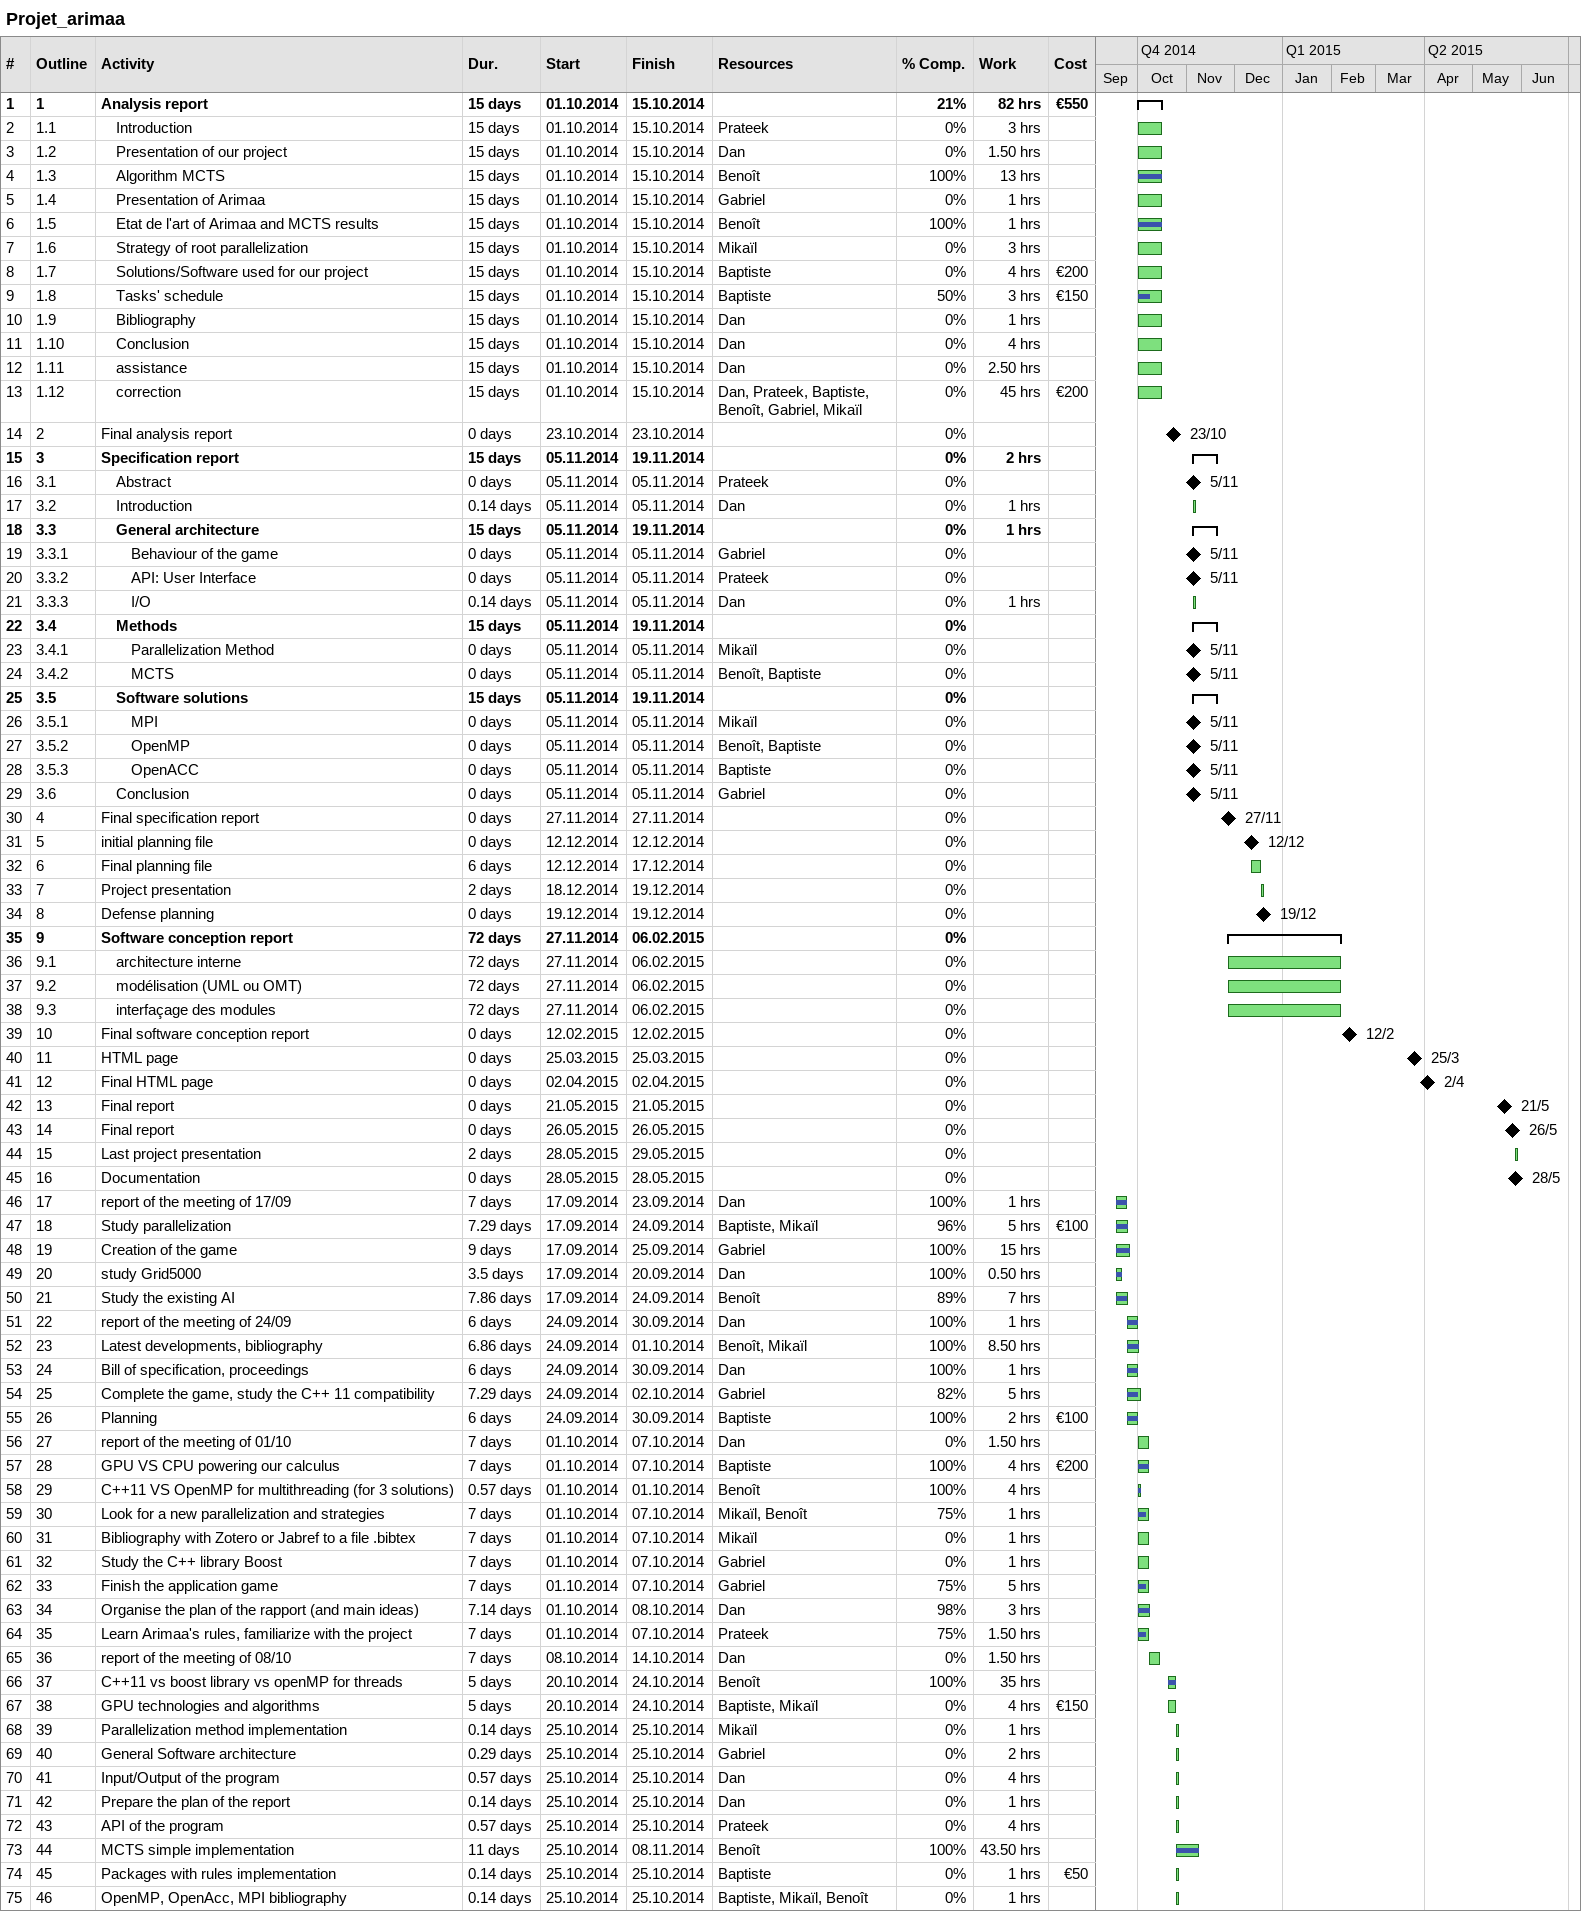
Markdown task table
Projet_arimaa

| ID | WBS | Task | Duration | Start | Finish | Resources | % complete | Work (h) | Cost (€) |
|---|---|---|---|---|---|---|---|---|---|
| 1 | 1 | **Analysis report** | 15d | 2014-10-01 | 2014-10-15 |  | 21 | 82 | 550 |
| 2 | 1.1 | Introduction | 15d | 2014-10-01 | 2014-10-15 | Prateek | 0 | 3 |  |
| 3 | 1.2 | Presentation of our project | 15d | 2014-10-01 | 2014-10-15 | Dan | 0 | 1.50 |  |
| 4 | 1.3 | Algorithm MCTS | 15d | 2014-10-01 | 2014-10-15 | Benoît | 100 | 13 |  |
| 5 | 1.4 | Presentation of Arimaa | 15d | 2014-10-01 | 2014-10-15 | Gabriel | 0 | 1 |  |
| 6 | 1.5 | Etat de l'art of Arimaa and MCTS results | 15d | 2014-10-01 | 2014-10-15 | Benoît | 100 | 1 |  |
| 7 | 1.6 | Strategy of root parallelization | 15d | 2014-10-01 | 2014-10-15 | Mikaïl | 0 | 3 |  |
| 8 | 1.7 | Solutions/Software used for our project | 15d | 2014-10-01 | 2014-10-15 | Baptiste | 0 | 4 | 200 |
| 9 | 1.8 | Tasks' schedule | 15d | 2014-10-01 | 2014-10-15 | Baptiste | 50 | 3 | 150 |
| 10 | 1.9 | Bibliography | 15d | 2014-10-01 | 2014-10-15 | Dan | 0 | 1 |  |
| 11 | 1.10 | Conclusion | 15d | 2014-10-01 | 2014-10-15 | Dan | 0 | 4 |  |
| 12 | 1.11 | assistance | 15d | 2014-10-01 | 2014-10-15 | Dan | 0 | 2.50 |  |
| 13 | 1.12 | correction | 15d | 2014-10-01 | 2014-10-15 | Dan, Prateek, Baptiste, Benoît, Gabriel, Mikaïl | 0 | 45 | 200 |
| 14 | 2 | Final analysis report | 0d | 2014-10-23 | 2014-10-23 |  | 0 |  |  |
| 15 | 3 | **Specification report** | 15d | 2014-11-05 | 2014-11-19 |  | 0 | 2 |  |
| 16 | 3.1 | Abstract | 0d | 2014-11-05 | 2014-11-05 | Prateek | 0 |  |  |
| 17 | 3.2 | Introduction | 0.14d | 2014-11-05 | 2014-11-05 | Dan | 0 | 1 |  |
| 18 | 3.3 | **General architecture** | 15d | 2014-11-05 | 2014-11-19 |  | 0 | 1 |  |
| 19 | 3.3.1 | Behaviour of the game | 0d | 2014-11-05 | 2014-11-05 | Gabriel | 0 |  |  |
| 20 | 3.3.2 | API: User Interface | 0d | 2014-11-05 | 2014-11-05 | Prateek | 0 |  |  |
| 21 | 3.3.3 | I/O | 0.14d | 2014-11-05 | 2014-11-05 | Dan | 0 | 1 |  |
| 22 | 3.4 | **Methods** | 15d | 2014-11-05 | 2014-11-19 |  | 0 |  |  |
| 23 | 3.4.1 | Parallelization Method | 0d | 2014-11-05 | 2014-11-05 | Mikaïl | 0 |  |  |
| 24 | 3.4.2 | MCTS | 0d | 2014-11-05 | 2014-11-05 | Benoît, Baptiste | 0 |  |  |
| 25 | 3.5 | **Software solutions** | 15d | 2014-11-05 | 2014-11-19 |  | 0 |  |  |
| 26 | 3.5.1 | MPI | 0d | 2014-11-05 | 2014-11-05 | Mikaïl | 0 |  |  |
| 27 | 3.5.2 | OpenMP | 0d | 2014-11-05 | 2014-11-05 | Benoît, Baptiste | 0 |  |  |
| 28 | 3.5.3 | OpenACC | 0d | 2014-11-05 | 2014-11-05 | Baptiste | 0 |  |  |
| 29 | 3.6 | Conclusion | 0d | 2014-11-05 | 2014-11-05 | Gabriel | 0 |  |  |
| 30 | 4 | Final specification report | 0d | 2014-11-27 | 2014-11-27 |  | 0 |  |  |
| 31 | 5 | initial planning file | 0d | 2014-12-12 | 2014-12-12 |  | 0 |  |  |
| 32 | 6 | Final planning file | 6d | 2014-12-12 | 2014-12-17 |  | 0 |  |  |
| 33 | 7 | Project presentation | 2d | 2014-12-18 | 2014-12-19 |  | 0 |  |  |
| 34 | 8 | Defense planning | 0d | 2014-12-19 | 2014-12-19 |  | 0 |  |  |
| 35 | 9 | **Software conception report** | 72d | 2014-11-27 | 2015-02-06 |  | 0 |  |  |
| 36 | 9.1 | architecture interne | 72d | 2014-11-27 | 2015-02-06 |  | 0 |  |  |
| 37 | 9.2 | modélisation (UML ou OMT) | 72d | 2014-11-27 | 2015-02-06 |  | 0 |  |  |
| 38 | 9.3 | interfaçage des modules | 72d | 2014-11-27 | 2015-02-06 |  | 0 |  |  |
| 39 | 10 | Final software conception report | 0d | 2015-02-12 | 2015-02-12 |  | 0 |  |  |
| 40 | 11 | HTML page | 0d | 2015-03-25 | 2015-03-25 |  | 0 |  |  |
| 41 | 12 | Final HTML page | 0d | 2015-04-02 | 2015-04-02 |  | 0 |  |  |
| 42 | 13 | Final report | 0d | 2015-05-21 | 2015-05-21 |  | 0 |  |  |
| 43 | 14 | Final report | 0d | 2015-05-26 | 2015-05-26 |  | 0 |  |  |
| 44 | 15 | Last project presentation | 2d | 2015-05-28 | 2015-05-29 |  | 0 |  |  |
| 45 | 16 | Documentation | 0d | 2015-05-28 | 2015-05-28 |  | 0 |  |  |
| 46 | 17 | report of the meeting of 17/09 | 7d | 2014-09-17 | 2014-09-23 | Dan | 100 | 1 |  |
| 47 | 18 | Study parallelization | 7.29d | 2014-09-17 | 2014-09-24 | Baptiste, Mikaïl | 96 | 5 | 100 |
| 48 | 19 | Creation of the game | 9d | 2014-09-17 | 2014-09-25 | Gabriel | 100 | 15 |  |
| 49 | 20 | study Grid5000 | 3.5d | 2014-09-17 | 2014-09-20 | Dan | 100 | 0.50 |  |
| 50 | 21 | Study the existing AI | 7.86d | 2014-09-17 | 2014-09-24 | Benoît | 89 | 7 |  |
| 51 | 22 | report of the meeting of 24/09 | 6d | 2014-09-24 | 2014-09-30 | Dan | 100 | 1 |  |
| 52 | 23 | Latest developments, bibliography | 6.86d | 2014-09-24 | 2014-10-01 | Benoît, Mikaïl | 100 | 8.50 |  |
| 53 | 24 | Bill of specification, proceedings | 6d | 2014-09-24 | 2014-09-30 | Dan | 100 | 1 |  |
| 54 | 25 | Complete the game, study the C++ 11 compatibility | 7.29d | 2014-09-24 | 2014-10-02 | Gabriel | 82 | 5 |  |
| 55 | 26 | Planning | 6d | 2014-09-24 | 2014-09-30 | Baptiste | 100 | 2 | 100 |
| 56 | 27 | report of the meeting of 01/10 | 7d | 2014-10-01 | 2014-10-07 | Dan | 0 | 1.50 |  |
| 57 | 28 | GPU VS CPU powering our calculus | 7d | 2014-10-01 | 2014-10-07 | Baptiste | 100 | 4 | 200 |
| 58 | 29 | C++11 VS OpenMP for multithreading (for 3 solutions) | 0.57d | 2014-10-01 | 2014-10-01 | Benoît | 100 | 4 |  |
| 59 | 30 | Look for a new parallelization and strategies | 7d | 2014-10-01 | 2014-10-07 | Mikaïl, Benoît | 75 | 1 |  |
| 60 | 31 | Bibliography with Zotero or Jabref to a file .bibtex | 7d | 2014-10-01 | 2014-10-07 | Mikaïl | 0 | 1 |  |
| 61 | 32 | Study the C++ library Boost | 7d | 2014-10-01 | 2014-10-07 | Gabriel | 0 | 1 |  |
| 62 | 33 | Finish the application game | 7d | 2014-10-01 | 2014-10-07 | Gabriel | 75 | 5 |  |
| 63 | 34 | Organise the plan of the rapport (and main ideas) | 7.14d | 2014-10-01 | 2014-10-08 | Dan | 98 | 3 |  |
| 64 | 35 | Learn Arimaa's rules, familiarize with the project | 7d | 2014-10-01 | 2014-10-07 | Prateek | 75 | 1.50 |  |
| 65 | 36 | report of the meeting of 08/10 | 7d | 2014-10-08 | 2014-10-14 | Dan | 0 | 1.50 |  |
| 66 | 37 | C++11 vs boost library vs openMP for threads | 5d | 2014-10-20 | 2014-10-24 | Benoît | 100 | 35 |  |
| 67 | 38 | GPU technologies and algorithms | 5d | 2014-10-20 | 2014-10-24 | Baptiste, Mikaïl | 0 | 4 | 150 |
| 68 | 39 | Parallelization method implementation | 0.14d | 2014-10-25 | 2014-10-25 | Mikaïl | 0 | 1 |  |
| 69 | 40 | General Software architecture | 0.29d | 2014-10-25 | 2014-10-25 | Gabriel | 0 | 2 |  |
| 70 | 41 | Input/Output of the program | 0.57d | 2014-10-25 | 2014-10-25 | Dan | 0 | 4 |  |
| 71 | 42 | Prepare the plan of the report | 0.14d | 2014-10-25 | 2014-10-25 | Dan | 0 | 1 |  |
| 72 | 43 | API of the program | 0.57d | 2014-10-25 | 2014-10-25 | Prateek | 0 | 4 |  |
| 73 | 44 | MCTS simple implementation | 11d | 2014-10-25 | 2014-11-08 | Benoît | 100 | 43.50 |  |
| 74 | 45 | Packages with rules implementation | 0.14d | 2014-10-25 | 2014-10-25 | Baptiste | 0 | 1 | 50 |
| 75 | 46 | OpenMP, OpenAcc, MPI bibliography | 0.14d | 2014-10-25 | 2014-10-25 | Baptiste, Mikaïl, Benoît | 0 | 1 |  |
